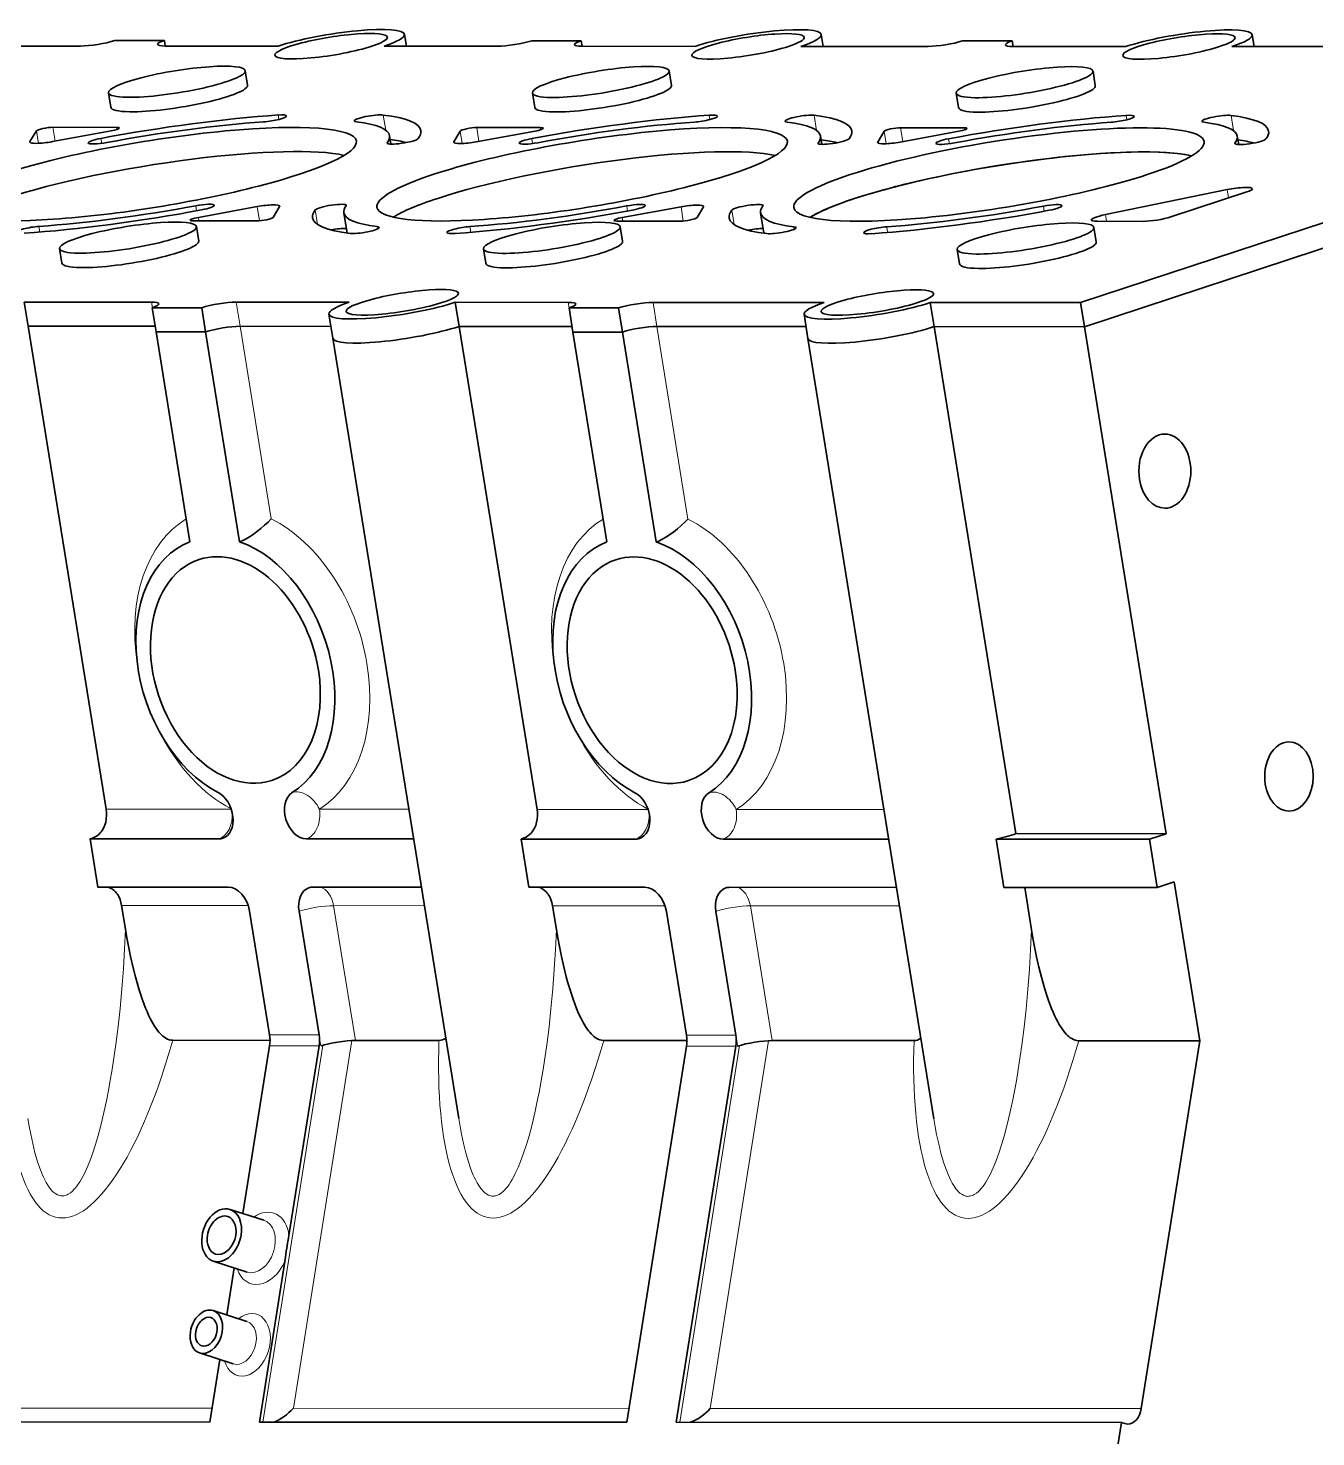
# Model space of a CAD drawing. Extents: x 0 to 420, y 0 to 297.
# Drawn here: x 270.3 to 322.3, y 104.4 to 161.3 of the extents above; entities that cross this region are included whole.
import ezdxf

# ---------------------------------------------------------------- set-up
doc = ezdxf.new("R2010")
doc.units = 0

msp = doc.modelspace()

# ---------------------------------------------------------------- linework, layer by layer
at = {"color": 7, "lineweight": 35, "ltscale": 0.317207}
msp.add_line((272.362, 160.621), (259.674, 160.626), dxfattribs=at)
at = {"color": 7, "lineweight": 35, "ltscale": 0.049969}
for p, q in [((273.758, 160.845), (275.757, 160.844)), ((290.605, 160.837), (292.604, 160.837)), ((308.022, 160.829), (310.021, 160.829)), ((277.264, 150.039), (275.265, 150.04)), ((294.111, 150.031), (292.112, 150.032)), ((275.422, 149.065), (277.421, 149.064)), ((277.421, 149.064), (275.422, 149.065))]:
    msp.add_line(p, q, dxfattribs=at)
at = {"color": 7, "lineweight": 35, "ltscale": 0.005701}
for p, q in [((275.793, 160.619), (275.757, 160.844)), ((292.64, 160.611), (292.604, 160.837)), ((310.058, 160.603), (310.021, 160.829))]:
    msp.add_line(p, q, dxfattribs=at)
at = {"color": 7, "lineweight": 35, "ltscale": 0.114214}
for p, q in [((280.357, 160.617), (275.788, 160.619)), ((289.209, 160.613), (284.64, 160.615)), ((314.621, 160.601), (310.053, 160.603)), ((323.473, 160.597), (318.904, 160.599)), ((283.229, 150.261), (278.66, 150.263)), ((292.08, 150.257), (287.512, 150.259))]:
    msp.add_line(p, q, dxfattribs=at)
at = {"color": 7, "lineweight": 35, "ltscale": 0.012134}
for p, q in [((285.537, 160.615), (285.46, 161.094)), ((319.802, 160.599), (319.724, 161.078))]:
    msp.add_line(p, q, dxfattribs=at)
at = {"color": 7, "lineweight": 35, "ltscale": 0.114215}
msp.add_line((297.204, 160.609), (292.635, 160.611), dxfattribs=at)
at = {"color": 7, "lineweight": 35, "ltscale": 0.12849}
for p, q in [((306.626, 160.605), (301.487, 160.607)), ((275.234, 150.265), (270.094, 150.267))]:
    msp.add_line(p, q, dxfattribs=at)
at = {"color": 7, "lineweight": 35, "ltscale": 0.012135}
msp.add_line((302.384, 160.607), (302.307, 161.086), dxfattribs=at)
at = {"color": 7, "lineweight": 35}
for p, q in [((344.181, 160.588), (312.789, 150.248)), ((312.946, 149.273), (344.338, 159.613)), ((344.338, 159.613), (312.946, 149.273)), ((306.871, 149.276), (310.178, 128.777)), ((312.946, 149.273), (316.253, 128.774)), ((287.656, 117.255), (282.566, 148.808)), ((306.858, 117.246), (301.768, 148.799))]:
    msp.add_line(p, q, dxfattribs=at)
at = {"color": 7, "lineweight": 35, "ltscale": 0.014805}
for p, q in [((279.121, 159.039), (279.026, 159.624)), ((296.253, 159.031), (296.159, 159.616)), ((313.385, 159.023), (313.291, 159.608)), ((273.592, 158.147), (273.498, 158.732)), ((290.724, 158.139), (290.63, 158.724)), ((307.856, 158.131), (307.762, 158.716)), ((277.145, 152.737), (277.05, 153.322)), ((294.277, 152.729), (294.182, 153.314)), ((313.425, 152.703), (313.331, 153.287)), ((271.616, 151.845), (271.522, 152.43)), ((288.748, 151.837), (288.654, 152.422)), ((307.896, 151.811), (307.802, 152.395))]:
    msp.add_line(p, q, dxfattribs=at)
at = {"color": 7, "lineweight": 13, "ltscale": 0.004482}
msp.add_line((280.389, 157.656), (280.36, 157.833), dxfattribs=at)
at = {"color": 7, "lineweight": 13, "ltscale": 0.015526}
for p, q in [((284.703, 157.218), (284.604, 157.831)), ((302.121, 157.21), (302.022, 157.823)), ((318.968, 157.203), (318.869, 157.816))]:
    msp.add_line(p, q, dxfattribs=at)
at = {"color": 7, "lineweight": 13, "ltscale": 0.004481}
for p, q in [((297.807, 157.648), (297.778, 157.825)), ((314.653, 157.641), (314.625, 157.818))]:
    msp.add_line(p, q, dxfattribs=at)
at = {"color": 7, "lineweight": 35, "ltscale": 0.012674}
for p, q in [((270.584, 157.19), (270.324, 156.755)), ((287.716, 157.182), (287.456, 156.747)), ((304.848, 157.175), (304.588, 156.74)), ((280.153, 153.694), (280.413, 154.129)), ((297.285, 153.686), (297.545, 154.121))]:
    msp.add_line(p, q, dxfattribs=at)
at = {"color": 7, "lineweight": 13, "ltscale": 0.012738}
for p, q in [((270.665, 156.687), (270.584, 157.19)), ((287.798, 156.679), (287.716, 157.182)), ((304.93, 156.672), (304.848, 157.175))]:
    msp.add_line(p, q, dxfattribs=at)
at = {"color": 7, "lineweight": 35, "ltscale": 0.060413}
for p, q in [((271.23, 156.755), (273.607, 157.189)), ((288.362, 156.747), (290.739, 157.181)), ((305.494, 156.739), (307.871, 157.173)), ((279.507, 154.129), (277.13, 153.695)), ((296.639, 154.121), (294.262, 153.687))]:
    msp.add_line(p, q, dxfattribs=at)
at = {"color": 7, "lineweight": 13, "ltscale": 0.014174}
for p, q in [((271.34, 156.775), (271.25, 157.335)), ((288.472, 156.767), (288.382, 157.327)), ((305.604, 156.759), (305.514, 157.319))]:
    msp.add_line(p, q, dxfattribs=at)
at = {"color": 7, "lineweight": 35, "ltscale": 0.064246}
for p, q in [((273.82, 157.334), (271.25, 157.335)), ((290.952, 157.326), (288.382, 157.327)), ((308.084, 157.318), (305.514, 157.319)), ((276.917, 153.551), (279.487, 153.549))]:
    msp.add_line(p, q, dxfattribs=at)
at = {"color": 7, "lineweight": 13, "ltscale": 0.002265}
for p, q in [((273.834, 157.244), (273.82, 157.334)), ((290.966, 157.236), (290.952, 157.326)), ((308.098, 157.229), (308.084, 157.318))]:
    msp.add_line(p, q, dxfattribs=at)
at = {"color": 7, "lineweight": 13, "ltscale": 0.000862068}
for p, q in [((270.329, 156.721), (270.324, 156.755)), ((287.461, 156.713), (287.456, 156.747)), ((304.593, 156.706), (304.588, 156.74))]:
    msp.add_line(p, q, dxfattribs=at)
at = {"color": 7, "lineweight": 13, "ltscale": 0.005086}
for p, q in [((273.223, 156.687), (273.191, 156.887)), ((307.487, 156.671), (307.455, 156.872))]:
    msp.add_line(p, q, dxfattribs=at)
at = {"color": 7, "lineweight": 13, "ltscale": 0.000865081}
msp.add_line((284.77, 156.68), (284.765, 156.714), dxfattribs=at)
at = {"color": 7, "lineweight": 35, "ltscale": 0.008657}
for p, q in [((284.915, 156.654), (284.86, 156.996)), ((302.333, 156.646), (302.277, 156.988)), ((319.179, 156.639), (319.124, 156.981))]:
    msp.add_line(p, q, dxfattribs=at)
at = {"color": 7, "lineweight": 13, "ltscale": 0.005085}
msp.add_line((290.641, 156.679), (290.608, 156.88), dxfattribs=at)
at = {"color": 7, "lineweight": 13, "ltscale": 0.000865202}
for p, q in [((302.188, 156.672), (302.183, 156.706)), ((319.035, 156.665), (319.029, 156.699))]:
    msp.add_line(p, q, dxfattribs=at)
at = {"color": 7, "lineweight": 35, "ltscale": 0.125798}
msp.add_line((318.719, 154.815), (313.79, 153.804), dxfattribs=at)
at = {"color": 7, "lineweight": 35, "ltscale": 0.080892}
msp.add_line((316.439, 153.713), (319.512, 154.725), dxfattribs=at)
at = {"color": 7, "lineweight": 13, "ltscale": 0.008452}
msp.add_line((318.773, 154.482), (318.719, 154.815), dxfattribs=at)
at = {"color": 7, "lineweight": 13, "ltscale": 0.005213}
for p, q in [((277.057, 153.959), (277.024, 154.165)), ((294.475, 153.951), (294.442, 154.157)), ((311.321, 153.943), (311.288, 154.149))]:
    msp.add_line(p, q, dxfattribs=at)
at = {"color": 7, "lineweight": 13, "ltscale": 0.01455}
for p, q in [((279.6, 153.555), (279.507, 154.129)), ((296.732, 153.547), (296.639, 154.121))]:
    msp.add_line(p, q, dxfattribs=at)
at = {"color": 7, "lineweight": 13, "ltscale": 0.014891}
for p, q in [((281.945, 153.407), (281.85, 153.995)), ((298.791, 153.399), (298.697, 153.987))]:
    msp.add_line(p, q, dxfattribs=at)
at = {"color": 7, "lineweight": 35, "ltscale": 0.020749}
msp.add_line((283.141, 153.061), (283.009, 153.88), dxfattribs=at)
at = {"color": 7, "lineweight": 35, "ltscale": 0.02075}
msp.add_line((299.988, 153.053), (299.856, 153.872), dxfattribs=at)
at = {"color": 7, "lineweight": 13, "ltscale": 0.006841}
msp.add_line((313.833, 153.534), (313.79, 153.804), dxfattribs=at)
at = {"color": 7, "lineweight": 13, "ltscale": 0.005818}
for p, q in [((270.724, 153.099), (270.687, 153.329)), ((288.142, 153.091), (288.105, 153.321)), ((304.989, 153.083), (304.952, 153.313))]:
    msp.add_line(p, q, dxfattribs=at)
at = {"color": 7, "lineweight": 13, "ltscale": 0.003668}
for p, q in [((277.153, 153.55), (277.13, 153.695)), ((294.285, 153.543), (294.262, 153.687))]:
    msp.add_line(p, q, dxfattribs=at)
at = {"color": 7, "lineweight": 13, "ltscale": 0.002513}
msp.add_line((284.37, 153.223), (284.354, 153.322), dxfattribs=at)
at = {"color": 7, "lineweight": 35, "ltscale": 0.064245}
msp.add_line((294.049, 153.543), (296.619, 153.542), dxfattribs=at)
at = {"color": 7, "lineweight": 13, "ltscale": 0.002512}
msp.add_line((301.217, 153.216), (301.201, 153.315), dxfattribs=at)
at = {"color": 7, "lineweight": 35, "ltscale": 0.0464}
msp.add_line((313.466, 153.534), (315.322, 153.533), dxfattribs=at)
at = {"color": 7, "lineweight": 35, "ltscale": 0.024675}
for p, q in [((270.251, 149.293), (270.094, 150.267)), ((275.422, 149.065), (275.265, 150.04)), ((277.421, 149.064), (277.264, 150.039)), ((287.669, 149.285), (287.512, 150.259)), ((292.269, 149.058), (292.112, 150.032)), ((294.268, 149.057), (294.111, 150.031)), ((306.871, 149.276), (306.714, 150.251)), ((312.946, 149.273), (312.789, 150.248)), ((282.566, 148.808), (282.409, 149.783)), ((301.768, 148.799), (301.611, 149.774))]:
    msp.add_line(p, q, dxfattribs=at)
at = {"color": 7, "lineweight": 13, "ltscale": 0.005662}
for p, q in [((275.27, 150.041), (275.234, 150.265)), ((292.117, 150.034), (292.08, 150.257))]:
    msp.add_line(p, q, dxfattribs=at)
at = {"color": 7, "lineweight": 13, "ltscale": 0.024675}
for p, q in [((278.818, 149.289), (278.66, 150.263)), ((295.664, 149.281), (295.507, 150.256))]:
    msp.add_line(p, q, dxfattribs=at)
at = {"color": 7, "lineweight": 35, "ltscale": 0.173106}
msp.add_line((302.431, 150.253), (295.507, 150.256), dxfattribs=at)
at = {"color": 7, "lineweight": 35, "ltscale": 0.151868}
for p, q in [((312.789, 150.248), (306.714, 150.251)), ((312.946, 149.273), (306.871, 149.276)), ((312.946, 149.273), (306.871, 149.276))]:
    msp.add_line(p, q, dxfattribs=at)
at = {"color": 7, "lineweight": 35, "ltscale": 0.128368}
msp.add_line((275.386, 149.291), (270.251, 149.293), dxfattribs=at)
msp.add_line((275.386, 149.291), (270.251, 149.293), dxfattribs=at)
at = {"color": 7, "lineweight": 35, "ltscale": 0.494438}
for p, q in [((270.251, 149.293), (273.401, 129.768)), ((287.669, 149.285), (290.819, 129.76))]:
    msp.add_line(p, q, dxfattribs=at)
at = {"color": 7, "lineweight": 35, "ltscale": 0.091777}
msp.add_line((282.489, 149.287), (278.818, 149.289), dxfattribs=at)
msp.add_line((282.489, 149.287), (278.818, 149.289), dxfattribs=at)
at = {"color": 7, "lineweight": 13, "ltscale": 0.197103}
for p, q in [((280.073, 141.505), (278.818, 149.289)), ((296.92, 141.498), (295.664, 149.281))]:
    msp.add_line(p, q, dxfattribs=at)
at = {"color": 7, "lineweight": 35, "ltscale": 0.114091}
msp.add_line((292.233, 149.283), (287.669, 149.285), dxfattribs=at)
msp.add_line((292.233, 149.283), (287.669, 149.285), dxfattribs=at)
at = {"color": 7, "lineweight": 35, "ltscale": 0.150669}
msp.add_line((301.691, 149.279), (295.664, 149.281), dxfattribs=at)
msp.add_line((301.691, 149.279), (295.664, 149.281), dxfattribs=at)
at = {"color": 7, "lineweight": 35, "ltscale": 0.214915}
for p, q in [((275.422, 149.065), (276.792, 140.579)), ((278.79, 140.578), (277.421, 149.064)), ((292.269, 149.058), (293.638, 140.571)), ((295.637, 140.57), (294.268, 149.057))]:
    msp.add_line(p, q, dxfattribs=at)
at = {"color": 7, "lineweight": 35, "ltscale": 0.049968}
for p, q in [((292.269, 149.058), (294.268, 149.057)), ((294.268, 149.057), (292.269, 149.058))]:
    msp.add_line(p, q, dxfattribs=at)
at = {"color": 7, "lineweight": 13, "ltscale": 0.126499}
msp.add_line((273.401, 129.768), (278.461, 129.765), dxfattribs=at)
at = {"color": 7, "lineweight": 13, "ltscale": 0.090392}
msp.add_line((282.023, 129.764), (285.638, 129.762), dxfattribs=at)
at = {"color": 7, "lineweight": 13, "ltscale": 0.112222}
msp.add_line((290.819, 129.76), (295.308, 129.758), dxfattribs=at)
at = {"color": 7, "lineweight": 13, "ltscale": 0.149284}
msp.add_line((298.869, 129.756), (304.841, 129.753), dxfattribs=at)
at = {"color": 7, "lineweight": 35, "ltscale": 0.151869}
msp.add_line((310.178, 128.777), (316.253, 128.774), dxfattribs=at)
at = {"color": 7, "lineweight": 35, "ltscale": 0.017963}
msp.add_line((316.253, 128.774), (315.571, 128.549), dxfattribs=at)
at = {"color": 7, "lineweight": 35, "ltscale": 0.04935}
for p, q in [((273.068, 126.62), (272.754, 128.569)), ((290.486, 126.612), (290.171, 128.561)), ((309.688, 126.603), (309.373, 128.552)), ((315.571, 128.549), (315.885, 126.6))]:
    msp.add_line(p, q, dxfattribs=at)
at = {"color": 7, "lineweight": 35, "ltscale": 0.130167}
msp.add_line((272.754, 128.569), (277.96, 128.566), dxfattribs=at)
at = {"color": 7, "lineweight": 35, "ltscale": 0.10836}
msp.add_line((281.497, 128.565), (285.832, 128.563), dxfattribs=at)
at = {"color": 7, "lineweight": 35, "ltscale": 0.115891}
msp.add_line((290.171, 128.561), (294.807, 128.559), dxfattribs=at)
at = {"color": 7, "lineweight": 35, "ltscale": 0.167253}
msp.add_line((298.344, 128.557), (305.034, 128.554), dxfattribs=at)
at = {"color": 7, "lineweight": 35, "ltscale": 0.15493}
for p, q in [((309.373, 128.552), (315.571, 128.549)), ((315.885, 126.6), (309.688, 126.603))]:
    msp.add_line(p, q, dxfattribs=at)
at = {"color": 7, "lineweight": 35, "ltscale": 0.131552}
msp.add_line((278.33, 126.617), (273.068, 126.62), dxfattribs=at)
at = {"color": 7, "lineweight": 35, "ltscale": 0.109746}
msp.add_line((286.146, 126.614), (281.756, 126.616), dxfattribs=at)
at = {"color": 7, "lineweight": 35, "ltscale": 0.117275}
msp.add_line((295.177, 126.61), (290.486, 126.612), dxfattribs=at)
at = {"color": 7, "lineweight": 35, "ltscale": 0.168639}
msp.add_line((305.349, 126.605), (298.603, 126.608), dxfattribs=at)
at = {"color": 7, "lineweight": 35, "ltscale": 0.043287}
msp.add_line((310.529, 126.603), (310.805, 124.893), dxfattribs=at)
at = {"color": 7, "lineweight": 35, "ltscale": 0.017962}
msp.add_line((316.567, 126.825), (315.885, 126.6), dxfattribs=at)
at = {"color": 7, "lineweight": 35, "ltscale": 0.162627}
msp.add_line((316.567, 126.825), (317.603, 120.403), dxfattribs=at)
at = {"color": 7, "lineweight": 35, "ltscale": 0.024313}
for p, q in [((274.03, 125.87), (274.185, 124.91)), ((291.448, 125.862), (291.603, 124.902))]:
    msp.add_line(p, q, dxfattribs=at)
at = {"color": 7, "lineweight": 13, "ltscale": 0.127885}
msp.add_line((279.145, 125.868), (274.03, 125.87), dxfattribs=at)
at = {"color": 7, "lineweight": 13, "ltscale": 0.137952}
for p, q in [((283.475, 120.419), (282.596, 125.866)), ((300.321, 120.411), (299.443, 125.859))]:
    msp.add_line(p, q, dxfattribs=at)
at = {"color": 7, "lineweight": 13, "ltscale": 0.091777}
msp.add_line((286.267, 125.865), (282.596, 125.866), dxfattribs=at)
at = {"color": 7, "lineweight": 35, "ltscale": 0.126677}
for p, q in [((279.201, 125.643), (280.008, 120.64)), ((282.007, 120.639), (281.2, 125.642)), ((296.048, 125.635), (296.855, 120.633)), ((298.853, 120.632), (298.046, 125.634))]:
    msp.add_line(p, q, dxfattribs=at)
at = {"color": 7, "lineweight": 13, "ltscale": 0.113609}
msp.add_line((295.992, 125.86), (291.448, 125.862), dxfattribs=at)
at = {"color": 7, "lineweight": 13, "ltscale": 0.150668}
msp.add_line((305.469, 125.856), (299.443, 125.859), dxfattribs=at)
at = {"color": 7, "lineweight": 35, "ltscale": 0.098227}
msp.add_line((280.026, 120.42), (276.097, 120.422), dxfattribs=at)
at = {"color": 7, "lineweight": 35, "ltscale": 0.171539}
msp.add_line((280.009, 120.195), (278.933, 113.418), dxfattribs=at)
at = {"color": 7, "lineweight": 13, "ltscale": 0.38554}
for p, q in [((279.738, 104.988), (282.155, 120.219)), ((296.585, 104.981), (299.002, 120.212))]:
    msp.add_line(p, q, dxfattribs=at)
at = {"color": 7, "lineweight": 13, "ltscale": 0.049969}
for p, q in [((280.008, 120.64), (282.007, 120.639)), ((280.009, 120.195), (282.007, 120.194)), ((296.855, 120.633), (298.853, 120.632)), ((296.855, 120.187), (298.854, 120.186))]:
    msp.add_line(p, q, dxfattribs=at)
at = {"color": 7, "lineweight": 35, "ltscale": 0.193842}
msp.add_line((280.792, 112.536), (282.007, 120.194), dxfattribs=at)
at = {"color": 7, "lineweight": 13, "ltscale": 0.376329}
msp.add_line((280.972, 105.548), (283.332, 120.415), dxfattribs=at)
at = {"color": 7, "lineweight": 13, "ltscale": 0.005638}
msp.add_line((282.007, 120.639), (282.043, 120.417), dxfattribs=at)
at = {"color": 7, "lineweight": 13, "ltscale": 0.005637}
for p, q in [((282.079, 120.194), (282.043, 120.417)), ((298.853, 120.632), (298.889, 120.409)), ((298.925, 120.186), (298.889, 120.409))]:
    msp.add_line(p, q, dxfattribs=at)
at = {"color": 7, "lineweight": 35, "ltscale": 0.084516}
msp.add_line((286.856, 120.417), (283.475, 120.419), dxfattribs=at)
at = {"color": 7, "lineweight": 35, "ltscale": 0.083951}
msp.add_line((296.872, 120.412), (293.514, 120.414), dxfattribs=at)
at = {"color": 7, "lineweight": 35, "ltscale": 0.384896}
for p, q in [((296.855, 120.187), (294.442, 104.982)), ((296.441, 104.981), (298.854, 120.186))]:
    msp.add_line(p, q, dxfattribs=at)
at = {"color": 7, "lineweight": 13, "ltscale": 0.376328}
msp.add_line((297.819, 105.54), (300.178, 120.407), dxfattribs=at)
at = {"color": 7, "lineweight": 35, "ltscale": 0.143407}
msp.add_line((306.058, 120.408), (300.321, 120.411), dxfattribs=at)
at = {"color": 7, "lineweight": 35, "ltscale": 0.12217}
msp.add_line((317.603, 120.403), (312.717, 120.405), dxfattribs=at)
at = {"color": 7, "lineweight": 35, "ltscale": 0.376426}
msp.add_line((317.603, 120.403), (315.244, 105.532), dxfattribs=at)
at = {"color": 7, "lineweight": 35, "ltscale": 0.035888}
for p, q in [((279.775, 113.146), (278.409, 113.588)), ((279.098, 111.053), (277.732, 111.494)), ((279.094, 109.055), (277.728, 109.496)), ((278.54, 107.342), (277.174, 107.783))]:
    msp.add_line(p, q, dxfattribs=at)
at = {"color": 7, "lineweight": 35, "ltscale": 0.048147}
msp.add_line((278.584, 111.219), (278.282, 109.317), dxfattribs=at)
at = {"color": 7, "lineweight": 35, "ltscale": 0.164464}
msp.add_line((279.595, 104.988), (280.625, 111.486), dxfattribs=at)
at = {"color": 7, "lineweight": 35, "ltscale": 0.063994}
msp.add_line((277.997, 107.517), (277.596, 104.989), dxfattribs=at)
at = {"color": 7, "lineweight": 13, "ltscale": 0.353246}
msp.add_line((263.555, 105.556), (277.685, 105.549), dxfattribs=at)
at = {"color": 7, "lineweight": 13, "ltscale": 0.33897}
msp.add_line((280.972, 105.548), (294.531, 105.541), dxfattribs=at)
at = {"color": 7, "lineweight": 13, "ltscale": 0.43562}
msp.add_line((297.819, 105.54), (315.244, 105.532), dxfattribs=at)
at = {"color": 7, "lineweight": 35, "ltscale": 0.385472}
msp.add_line((262.177, 104.996), (277.596, 104.989), dxfattribs=at)
at = {"color": 7, "lineweight": 35, "ltscale": 0.371196}
msp.add_line((279.595, 104.988), (294.442, 104.982), dxfattribs=at)
at = {"color": 7, "lineweight": 35, "ltscale": 0.449896}
msp.add_line((296.441, 104.981), (314.437, 104.972), dxfattribs=at)
at = {"color": 7, "lineweight": 35, "ltscale": 0.079004}
msp.add_line((313.942, 101.851), (314.437, 104.972), dxfattribs=at)
at = {"color": 7, "lineweight": 35, "ltscale": 0.003589}
msp.add_line((314.574, 104.928), (314.437, 104.972), dxfattribs=at)
at = {"color": 7, "lineweight": 35}
for points in [[(278.79, 140.578), (278.854, 140.601), (278.921, 140.63), (279.06, 140.7), (279.199, 140.782), (279.344, 140.878), (279.485, 140.98), (279.65, 141.11), (279.805, 141.243), (279.947, 141.376), (280.073, 141.505)], [(295.637, 140.57), (295.701, 140.593), (295.768, 140.622), (295.906, 140.692), (296.046, 140.775), (296.191, 140.87), (296.332, 140.973), (296.497, 141.103), (296.651, 141.235), (296.793, 141.368), (296.92, 141.498)], [(273.401, 129.768), (273.416, 129.637), (273.418, 129.505), (273.408, 129.374), (273.385, 129.245), (273.348, 129.12), (273.325, 129.061), (273.297, 129.003), (273.237, 128.901), (273.202, 128.854), (273.165, 128.81), (273.103, 128.749), (273.035, 128.695), (272.962, 128.649), (272.884, 128.611), (272.82, 128.587), (272.754, 128.569)], [(290.819, 129.76), (290.834, 129.629), (290.836, 129.497), (290.826, 129.366), (290.803, 129.237), (290.766, 129.113), (290.742, 129.053), (290.715, 128.995), (290.655, 128.893), (290.62, 128.846), (290.582, 128.802), (290.52, 128.741), (290.453, 128.687), (290.38, 128.641), (290.302, 128.604), (290.238, 128.579), (290.171, 128.561)], [(274.03, 125.87), (274.003, 125.997), (273.965, 126.119), (273.914, 126.233), (273.883, 126.288), (273.849, 126.34), (273.814, 126.386), (273.777, 126.43), (273.709, 126.493), (273.634, 126.547), (273.554, 126.589), (273.468, 126.62)], [(291.448, 125.862), (291.421, 125.989), (291.382, 126.111), (291.331, 126.225), (291.301, 126.28), (291.267, 126.332), (291.232, 126.378), (291.194, 126.422), (291.127, 126.485), (291.052, 126.539), (290.971, 126.581), (290.885, 126.612)], [(276.097, 120.422), (276.011, 120.43), (275.944, 120.447), (275.878, 120.472), (275.813, 120.506), (275.755, 120.545), (275.698, 120.588), (275.642, 120.638), (275.588, 120.692), (275.533, 120.754), (275.482, 120.818), (275.419, 120.903), (275.36, 120.992), (275.303, 121.085), (275.249, 121.18), (275.181, 121.309), (275.118, 121.44), (275.055, 121.581), (274.996, 121.722), (274.925, 121.904), (274.859, 122.087), (274.788, 122.298), (274.722, 122.509), (274.652, 122.75), (274.586, 122.991), (274.483, 123.403), (274.39, 123.814), (274.306, 124.225), (274.243, 124.567), (274.185, 124.91)], [(293.514, 120.414), (293.429, 120.422), (293.362, 120.439), (293.296, 120.464), (293.231, 120.499), (293.172, 120.537), (293.116, 120.58), (293.059, 120.63), (293.006, 120.685), (292.951, 120.746), (292.899, 120.81), (292.836, 120.895), (292.778, 120.984), (292.72, 121.077), (292.667, 121.172), (292.599, 121.302), (292.536, 121.432), (292.473, 121.573), (292.414, 121.714), (292.343, 121.896), (292.277, 122.079), (292.206, 122.29), (292.14, 122.501), (292.069, 122.742), (292.003, 122.983), (291.9, 123.395), (291.808, 123.806), (291.724, 124.217), (291.661, 124.559), (291.603, 124.902)], [(312.717, 120.405), (312.631, 120.413), (312.564, 120.43), (312.498, 120.456), (312.433, 120.49), (312.374, 120.528), (312.318, 120.571), (312.262, 120.622), (312.208, 120.676), (312.153, 120.737), (312.102, 120.801), (312.039, 120.887), (311.98, 120.975), (311.923, 121.068), (311.869, 121.163), (311.801, 121.293), (311.738, 121.423), (311.675, 121.564), (311.616, 121.705), (311.545, 121.887), (311.479, 122.07), (311.408, 122.281), (311.342, 122.492), (311.271, 122.734), (311.206, 122.975), (311.103, 123.386), (311.01, 123.797), (310.926, 124.208), (310.863, 124.551), (310.805, 124.893)], [(280.7, 112.014), (280.735, 112.219), (280.774, 112.426), (280.792, 112.536)], [(280.625, 111.486), (280.65, 111.656), (280.682, 111.895), (280.7, 112.014)]]:
    msp.add_lwpolyline(points, dxfattribs=at)
at = {"color": 7, "lineweight": 13}
for points in [[(274.185, 124.91), (274.148, 124.108), (274.099, 123.306), (274.038, 122.505), (273.964, 121.705), (273.885, 120.975), (273.794, 120.248), (273.69, 119.524), (273.633, 119.164), (273.572, 118.805), (273.496, 118.387), (273.414, 117.971), (273.312, 117.498), (273.2, 117.03), (273.077, 116.569), (272.973, 116.216), (272.86, 115.87), (272.737, 115.533), (272.634, 115.283), (272.523, 115.042), (272.461, 114.918), (272.395, 114.799), (272.334, 114.698), (272.271, 114.602), (272.214, 114.523), (272.155, 114.448), (272.1, 114.386), (272.043, 114.329), (271.959, 114.258), (271.872, 114.2), (271.827, 114.178), (271.782, 114.159), (271.739, 114.146), (271.695, 114.136), (271.653, 114.132), (271.61, 114.131), (271.569, 114.135), (271.527, 114.143), (271.484, 114.155), (271.442, 114.172), (271.367, 114.212), (271.295, 114.265), (271.227, 114.328), (271.178, 114.381), (271.131, 114.438), (271.042, 114.564), (270.98, 114.668), (270.921, 114.777), (270.865, 114.892), (270.813, 115.011), (270.717, 115.258), (270.63, 115.515), (270.576, 115.696), (270.525, 115.879), (270.433, 116.252), (270.352, 116.633), (270.292, 116.946), (270.238, 117.263)], [(291.603, 124.902), (291.566, 124.1), (291.517, 123.298), (291.456, 122.497), (291.382, 121.697), (291.303, 120.967), (291.212, 120.24), (291.108, 119.516), (291.051, 119.156), (290.99, 118.797), (290.914, 118.379), (290.831, 117.963), (290.729, 117.49), (290.618, 117.022), (290.495, 116.561), (290.391, 116.208), (290.278, 115.862), (290.155, 115.525), (290.052, 115.275), (289.941, 115.034), (289.878, 114.91), (289.812, 114.791), (289.752, 114.69), (289.689, 114.594), (289.632, 114.515), (289.572, 114.44), (289.517, 114.378), (289.46, 114.321), (289.377, 114.25), (289.29, 114.192), (289.245, 114.17), (289.2, 114.151), (289.156, 114.138), (289.113, 114.128), (289.07, 114.124), (289.028, 114.123), (288.986, 114.127), (288.945, 114.135), (288.902, 114.147), (288.86, 114.164), (288.785, 114.204), (288.713, 114.257), (288.644, 114.32), (288.595, 114.373), (288.548, 114.43), (288.46, 114.556), (288.398, 114.66), (288.339, 114.769), (288.283, 114.884), (288.23, 115.003), (288.134, 115.25), (288.048, 115.508), (287.994, 115.688), (287.943, 115.871), (287.851, 116.244), (287.769, 116.625), (287.71, 116.938), (287.656, 117.255)], [(310.805, 124.893), (310.768, 124.091), (310.719, 123.289), (310.658, 122.488), (310.584, 121.688), (310.505, 120.958), (310.414, 120.231), (310.31, 119.507), (310.253, 119.147), (310.192, 118.788), (310.116, 118.37), (310.034, 117.954), (309.932, 117.481), (309.82, 117.013), (309.697, 116.552), (309.593, 116.199), (309.48, 115.853), (309.357, 115.516), (309.254, 115.266), (309.143, 115.025), (309.08, 114.902), (309.014, 114.782), (308.954, 114.682), (308.891, 114.585), (308.834, 114.506), (308.775, 114.432), (308.72, 114.369), (308.662, 114.312), (308.579, 114.241), (308.492, 114.184), (308.447, 114.161), (308.402, 114.142), (308.359, 114.129), (308.315, 114.12), (308.273, 114.115), (308.23, 114.114), (308.188, 114.118), (308.147, 114.126), (308.104, 114.138), (308.062, 114.155), (307.987, 114.196), (307.915, 114.248), (307.847, 114.311), (307.798, 114.364), (307.751, 114.422), (307.662, 114.547), (307.6, 114.651), (307.541, 114.761), (307.485, 114.876), (307.433, 114.995), (307.337, 115.242), (307.25, 115.499), (307.196, 115.679), (307.145, 115.862), (307.053, 116.235), (306.971, 116.616), (306.912, 116.93), (306.858, 117.247)]]:
    msp.add_lwpolyline(points, dxfattribs=at)
at = {"color": 7, "lineweight": 35}
for centre, radius, start, end in [((277.962, 129.062), 0.495, 269.815, 288.1241), ((294.808, 129.054), 0.495, 269.815, 288.1241), ((281.755, 126.121), 0.495, 89.8148, 108.1332), ((298.601, 126.113), 0.495, 89.8149, 108.1334), ((286.857, 120.846), 0.429, 269.8213, 309.5866), ((306.059, 120.837), 0.429, 269.8213, 309.5866)]:
    msp.add_arc(centre, radius, start, end, dxfattribs=at)
for centre, major_axis, ratio, start_param, end_param in [((282.498, 160.616), (2.962, 0.478), 0.160682, 0.000021, 2.352761), ((299.345, 160.608), (2.271, 0.366), 0.160682, 0.000021, 3.141614), ((299.345, 160.608), (2.962, 0.478), 0.160682, 0.000021, 2.352761), ((316.763, 160.6), (2.962, 0.478), 0.160682, 0.000021, 2.352761), ((273.044, 160.845), (0.987, 0.159), 0.160682, 3.923558, 5.494354), ((276.471, 160.844), (0.987, 0.159), 0.160682, 2.352761, 3.141614), ((276.471, 160.844), (0.987, 0.159), 0.160682, 3.141614, 3.923558), ((282.498, 160.616), (2.271, 0.366), 0.160682, 0.000021, 3.141614), ((282.498, 160.616), (2.271, 0.366), 0.160682, 3.141614, 5.494354), ((282.498, 160.616), (2.271, 0.366), 0.160682, 5.494354, 6.283206), ((282.498, 160.616), (2.962, 0.478), 0.160682, 5.494354, 6.283206), ((289.891, 160.838), (0.987, 0.159), 0.160682, 3.923558, 5.494354), ((293.317, 160.836), (0.987, 0.159), 0.160682, 2.352761, 3.141614), ((293.317, 160.836), (0.987, 0.159), 0.160682, 3.141614, 3.923558), ((299.345, 160.608), (2.271, 0.366), 0.160682, 3.141614, 5.494354), ((299.345, 160.608), (2.271, 0.366), 0.160682, 5.494354, 6.283206), ((299.345, 160.608), (2.962, 0.478), 0.160682, 5.494354, 6.283206), ((307.309, 160.83), (0.987, 0.159), 0.160682, 3.923558, 5.494354), ((310.735, 160.828), (0.987, 0.159), 0.160682, 2.352761, 3.141614), ((310.735, 160.828), (0.987, 0.159), 0.160682, 3.141614, 3.923558), ((316.763, 160.6), (2.271, 0.366), 0.160682, 0.000021, 3.141614), ((316.763, 160.6), (2.271, 0.366), 0.160682, 5.494354, 6.283206), ((316.763, 160.6), (2.962, 0.478), 0.160682, 5.494354, 6.283206), ((316.763, 160.6), (2.271, 0.366), 0.160682, 3.141614, 5.494354), ((276.262, 159.178), (2.764, 0.446), 0.160682, 6.283185, 9.424778), ((276.262, 159.178), (2.764, 0.446), 0.160682, 3.877324, 6.283185), ((293.394, 159.17), (2.764, 0.446), 0.160682, 6.283185, 9.424778), ((293.394, 159.17), (2.764, 0.446), 0.160682, 3.877324, 6.283185), ((310.526, 159.162), (2.764, 0.446), 0.160682, 6.283185, 9.424778), ((310.526, 159.162), (2.764, 0.446), 0.160682, 3.877324, 6.283185), ((276.356, 158.593), (2.764, 0.446), 0.160682, 3.877324, 6.283185), ((293.489, 158.585), (2.764, 0.446), 0.160682, 3.877324, 6.283185), ((310.621, 158.577), (2.764, 0.446), 0.160682, 3.877324, 6.283185), ((276.262, 159.178), (2.764, 0.446), 0.160682, 3.141593, 3.877324), ((293.394, 159.17), (2.764, 0.446), 0.160682, 3.141593, 3.877324), ((310.526, 159.162), (2.764, 0.446), 0.160682, 3.141593, 3.877324), ((275.226, 155.442), (10.9, 1.758), 0.160682, 1.054559, 1.732594), ((276.356, 158.593), (2.764, 0.446), 0.160682, 3.141593, 3.877324), ((280.062, 157.694), (0.633, 0.102), 0.160682, 4.196152, 6.283109), ((280.062, 157.694), (0.633, 0.102), 0.160682, 6.283109, 7.337744), ((284.06, 157.693), (0.633, 0.102), 0.160682, 0.509371, 3.14165), ((275.226, 155.442), (10.9, 1.758), 0.160682, 6.283184, 6.792556), ((292.643, 155.434), (10.9, 1.758), 0.160682, 1.054559, 1.732594), ((293.489, 158.585), (2.764, 0.446), 0.160682, 3.141593, 3.877324), ((297.48, 157.687), (0.633, 0.102), 0.160682, 4.196152, 6.283109), ((297.48, 157.687), (0.633, 0.102), 0.160682, 6.283109, 7.337744), ((301.477, 157.685), (0.633, 0.102), 0.160682, 0.509371, 3.14165), ((292.643, 155.434), (10.9, 1.758), 0.160682, 6.283184, 6.792556), ((309.49, 155.426), (10.9, 1.758), 0.160682, 1.054559, 1.732594), ((310.621, 158.577), (2.764, 0.446), 0.160682, 3.141593, 3.877324), ((314.326, 157.679), (0.633, 0.102), 0.160682, 4.196152, 6.283109), ((314.326, 157.679), (0.633, 0.102), 0.160682, 6.283109, 7.337744), ((318.324, 157.677), (0.633, 0.102), 0.160682, 0.509371, 3.14165), ((309.49, 155.426), (10.9, 1.758), 0.160682, 6.283184, 6.792556), ((275.226, 155.442), (8.293, 1.338), 0.160682, 6.283145, 8.635947), ((270.977, 157.245), (0.395, 0.064), 0.160682, 0.781965, 3.007168), ((275.226, 155.442), (9.634, 1.554), 0.160682, 1.054559, 1.732594), ((273.547, 157.244), (0.395, 0.064), 0.160682, 4.839947, 6.283185), ((273.547, 157.244), (0.395, 0.064), 0.160682, 6.283185, 7.06515), ((284.06, 157.693), (0.633, 0.102), 0.160682, 3.14165, 3.650963), ((275.226, 155.442), (9.634, 1.554), 0.160682, 6.283184, 6.792556), ((275.226, 155.442), (10.9, 1.758), 0.160682, 6.114521, 6.283184), ((292.643, 155.434), (8.293, 1.338), 0.160682, 6.283145, 8.635947), ((288.109, 157.237), (0.395, 0.064), 0.160682, 0.781965, 3.007168), ((290.679, 157.236), (0.395, 0.064), 0.160682, 4.839947, 6.283185), ((292.643, 155.434), (9.634, 1.554), 0.160682, 1.054559, 1.732594), ((290.679, 157.236), (0.395, 0.064), 0.160682, 6.283185, 7.06515), ((301.477, 157.685), (0.633, 0.102), 0.160682, 3.14165, 3.650963), ((292.643, 155.434), (9.634, 1.554), 0.160682, 6.283184, 6.792556), ((309.49, 155.426), (8.293, 1.338), 0.160682, 6.283145, 9.424737), ((292.643, 155.434), (10.9, 1.758), 0.160682, 6.114521, 6.283184), ((305.241, 157.229), (0.395, 0.064), 0.160682, 0.781965, 3.007168), ((309.49, 155.426), (9.634, 1.554), 0.160682, 1.054559, 1.732594), ((307.811, 157.228), (0.395, 0.064), 0.160682, 4.839947, 6.283185), ((307.811, 157.228), (0.395, 0.064), 0.160682, 6.283185, 7.06515), ((318.324, 157.677), (0.633, 0.102), 0.160682, 3.14165, 3.650963), ((309.49, 155.426), (9.634, 1.554), 0.160682, 6.283184, 6.792556), ((275.226, 155.442), (8.293, 1.338), 0.160682, 3.141552, 6.283145), ((271.109, 156.865), (0.79, 0.127), 0.160682, 3.007168, 3.141508), ((271.109, 156.865), (0.79, 0.127), 0.160682, 3.141508, 4.839947), ((273.309, 156.804), (0.633, 0.102), 0.160682, 1.732594, 3.141593), ((273.309, 156.804), (0.633, 0.102), 0.160682, 3.141593, 4.874187), ((292.643, 155.434), (8.293, 1.338), 0.160682, 3.141552, 6.283145), ((285.392, 156.798), (0.633, 0.102), 0.160682, 2.972928, 3.141593), ((285.392, 156.798), (0.633, 0.102), 0.160682, 3.141593, 6.114521), ((275.226, 155.442), (9.634, 1.554), 0.160682, 6.114521, 6.283184), ((275.383, 154.468), (10.9, 1.758), 0.160682, 0.348255, 0.486822), ((275.383, 154.468), (10.9, 1.758), 0.160682, 0.348255, 0.486822), ((288.241, 156.857), (0.79, 0.127), 0.160682, 3.007168, 3.141508), ((288.241, 156.857), (0.79, 0.127), 0.160682, 3.141508, 4.839947), ((290.727, 156.796), (0.633, 0.102), 0.160682, 1.732594, 3.141593), ((290.727, 156.796), (0.633, 0.102), 0.160682, 3.141593, 4.874187), ((302.81, 156.79), (0.633, 0.102), 0.160682, 2.972928, 3.141593), ((302.81, 156.79), (0.633, 0.102), 0.160682, 3.141593, 6.114521), ((292.643, 155.434), (9.634, 1.554), 0.160682, 6.114521, 6.283184), ((292.8, 154.46), (10.9, 1.758), 0.160682, 0.348255, 0.486822), ((292.8, 154.46), (10.9, 1.758), 0.160682, 0.348255, 0.486822), ((305.373, 156.849), (0.79, 0.127), 0.160682, 3.007168, 3.141508), ((305.373, 156.849), (0.79, 0.127), 0.160682, 3.141508, 4.839947), ((307.573, 156.788), (0.633, 0.102), 0.160682, 1.732594, 3.141593), ((307.573, 156.788), (0.633, 0.102), 0.160682, 3.141593, 4.874187), ((309.49, 155.426), (8.293, 1.338), 0.160682, 5.494354, 6.283145), ((319.656, 156.782), (0.633, 0.102), 0.160682, 2.972928, 3.141593), ((319.656, 156.782), (0.633, 0.102), 0.160682, 3.141593, 6.114521), ((309.49, 155.426), (9.634, 1.554), 0.160682, 6.114521, 6.283184), ((309.647, 154.452), (10.9, 1.758), 0.160682, 0.348255, 0.486822), ((309.647, 154.452), (10.9, 1.758), 0.160682, 0.348255, 0.486822), ((309.49, 155.426), (10.9, 1.758), 0.160682, 6.114521, 6.283184), ((275.383, 154.468), (-8.293, -1.338), 0.160682, 3.515903, 5.494354), ((275.383, 154.468), (8.293, 1.338), 0.160682, 0.37431, 2.352761), ((292.8, 154.46), (-8.293, -1.338), 0.160682, 3.515903, 5.494354), ((292.8, 154.46), (8.293, 1.338), 0.160682, 0.37431, 2.352761), ((309.647, 154.452), (8.293, 1.338), 0.160682, 0.37431, 2.767282), ((309.647, 154.452), (-8.293, -1.338), 0.160682, 3.515903, 5.494354), ((309.647, 154.452), (8.293, 1.338), 0.160682, 0.374333, 2.352761), ((292.643, 155.434), (8.293, 1.338), 0.160682, 2.352761, 3.141552), ((309.49, 155.426), (8.293, 1.338), 0.160682, 3.141552, 5.494354), ((318.941, 154.725), (0.79, 0.127), 0.160682, 6.283185, 8.112348), ((292.8, 154.46), (8.293, 1.338), 0.160682, 2.352761, 2.767282), ((292.8, 154.46), (8.293, 1.338), 0.160682, 2.352761, 2.767282), ((309.647, 154.452), (8.293, 1.338), 0.160682, 2.352761, 2.767282), ((309.647, 154.452), (8.293, 1.338), 0.160682, 2.352761, 2.767259), ((318.941, 154.725), (0.79, 0.127), 0.160682, 5.494354, 6.283185), ((275.226, 155.442), (10.9, 1.758), 0.160682, 4.196152, 4.874187), ((275.226, 155.442), (9.634, 1.554), 0.160682, 4.196152, 4.874187), ((277.142, 154.081), (0.633, 0.102), 0.160682, 6.283185, 8.015779), ((277.142, 154.081), (0.633, 0.102), 0.160682, 4.874187, 6.283185), ((279.628, 154.02), (0.79, 0.127), 0.160682, 6.283101, 7.98154), ((279.628, 154.02), (0.79, 0.127), 0.160682, 6.14876, 6.283101), ((292.643, 155.434), (10.9, 1.758), 0.160682, 2.972928, 3.141592), ((282.477, 154.078), (0.633, 0.102), 0.160682, 0, 2.972928), ((292.643, 155.434), (9.634, 1.554), 0.160682, 2.972928, 3.141592), ((292.643, 155.434), (9.634, 1.554), 0.160682, 3.141592, 3.650963), ((282.477, 154.078), (0.633, 0.102), 0.160682, 6.114521, 6.283185), ((292.643, 155.434), (10.9, 1.758), 0.160682, 4.196152, 4.874187), ((292.643, 155.434), (9.634, 1.554), 0.160682, 4.196152, 4.874187), ((294.56, 154.073), (0.633, 0.102), 0.160682, 6.283185, 8.015779), ((294.56, 154.073), (0.633, 0.102), 0.160682, 4.874187, 6.283185), ((296.76, 154.012), (0.79, 0.127), 0.160682, 6.283101, 7.98154), ((296.76, 154.012), (0.79, 0.127), 0.160682, 6.14876, 6.283101), ((309.49, 155.426), (10.9, 1.758), 0.160682, 2.972928, 3.141592), ((299.324, 154.071), (0.633, 0.102), 0.160682, 0, 2.972928), ((309.49, 155.426), (9.634, 1.554), 0.160682, 2.972928, 3.141592), ((309.49, 155.426), (9.634, 1.554), 0.160682, 3.141592, 3.650963), ((299.324, 154.071), (0.633, 0.102), 0.160682, 6.114521, 6.283185), ((309.49, 155.426), (10.9, 1.758), 0.160682, 4.196152, 4.874187), ((309.49, 155.426), (9.634, 1.554), 0.160682, 4.196152, 4.874187), ((311.406, 154.065), (0.633, 0.102), 0.160682, 6.283185, 8.015779), ((311.406, 154.065), (0.633, 0.102), 0.160682, 4.874187, 6.283185), ((314.012, 153.714), (0.79, 0.127), 0.160682, 1.829162, 3.141631), ((270.389, 153.19), (0.633, 0.102), 0.160682, 1.054559, 3.141517), ((274.286, 152.876), (2.764, 0.446), 0.160682, 6.283185, 9.424778), ((274.286, 152.876), (2.764, 0.446), 0.160682, 3.877324, 6.283185), ((277.19, 153.64), (0.395, 0.064), 0.160682, 1.698355, 3.141592), ((277.19, 153.64), (0.395, 0.064), 0.160682, 3.141592, 3.923558), ((279.76, 153.639), (0.395, 0.064), 0.160682, 3.923558, 6.14876), ((292.643, 155.434), (10.9, 1.758), 0.160682, 3.141592, 3.650963), ((282.634, 153.104), (0.633, 0.102), 0.160682, 0.692111, 1.768746), ((282.634, 153.104), (0.633, 0.102), 0.160682, 0.692111, 1.768746), ((283.809, 153.184), (0.633, 0.102), 0.160682, 3.650963, 6.283243), ((283.809, 153.184), (0.633, 0.102), 0.160682, 0.000057, 0.509371), ((287.807, 153.182), (0.633, 0.102), 0.160682, 1.054559, 3.141517), ((291.418, 152.868), (2.764, 0.446), 0.160682, 6.283185, 9.424778), ((291.418, 152.868), (2.764, 0.446), 0.160682, 3.877324, 6.283185), ((294.322, 153.633), (0.395, 0.064), 0.160682, 1.698355, 3.141592), ((294.322, 153.633), (0.395, 0.064), 0.160682, 3.141592, 3.923558), ((296.892, 153.631), (0.395, 0.064), 0.160682, 3.923558, 6.14876), ((309.49, 155.426), (10.9, 1.758), 0.160682, 3.141592, 3.650963), ((299.481, 153.096), (0.633, 0.102), 0.160682, 0.692111, 1.768746), ((299.481, 153.096), (0.633, 0.102), 0.160682, 0.692111, 1.768746), ((300.656, 153.176), (0.633, 0.102), 0.160682, 3.650963, 6.283243), ((300.656, 153.176), (0.633, 0.102), 0.160682, 0.000057, 0.509371), ((304.653, 153.174), (0.633, 0.102), 0.160682, 1.054559, 3.141517), ((310.566, 152.841), (2.764, 0.446), 0.160682, 6.283185, 9.424778), ((310.566, 152.841), (2.764, 0.446), 0.160682, 3.877324, 6.283185), ((314.012, 153.714), (0.79, 0.127), 0.160682, 3.141631, 3.923558), ((315.867, 153.713), (0.79, 0.127), 0.160682, 3.923558, 5.494354), ((274.38, 152.291), (2.764, 0.446), 0.160682, 3.877324, 6.283185), ((287.807, 153.182), (0.633, 0.102), 0.160682, 3.141517, 4.196152), ((291.512, 152.283), (2.764, 0.446), 0.160682, 3.877324, 6.283185), ((304.653, 153.174), (0.633, 0.102), 0.160682, 3.141517, 4.196152), ((310.661, 152.257), (2.764, 0.446), 0.160682, 3.877324, 6.283185), ((274.286, 152.876), (2.764, 0.446), 0.160682, 3.141593, 3.877324), ((291.418, 152.868), (2.764, 0.446), 0.160682, 3.141593, 3.877324), ((310.566, 152.841), (2.764, 0.446), 0.160682, 3.141593, 3.877324), ((274.38, 152.291), (2.764, 0.446), 0.160682, 3.141593, 3.877324), ((291.512, 152.283), (2.764, 0.446), 0.160682, 3.141593, 3.877324), ((310.661, 152.257), (2.764, 0.446), 0.160682, 3.141593, 3.877324), ((285.37, 150.26), (2.271, 0.366), 0.160682, 0.000021, 3.141614), ((285.37, 150.26), (2.271, 0.366), 0.160682, 5.494354, 6.283206), ((304.573, 150.252), (2.271, 0.366), 0.160682, 0.000021, 3.141614), ((304.573, 150.252), (2.271, 0.366), 0.160682, 5.494354, 6.283206), ((274.551, 150.04), (0.987, 0.159), 0.160682, 0.000021, 0.781965), ((274.551, 150.04), (0.987, 0.159), 0.160682, 5.494354, 6.283206), ((277.978, 150.039), (0.987, 0.159), 0.160682, 0.781965, 2.352761), ((285.37, 150.26), (2.962, 0.478), 0.160682, 2.352761, 3.141614), ((285.37, 150.26), (2.962, 0.478), 0.160682, 3.141614, 5.494354), ((285.37, 150.26), (2.271, 0.366), 0.160682, 3.141614, 5.494354), ((291.398, 150.032), (0.987, 0.159), 0.160682, 0.000021, 0.781965), ((291.398, 150.032), (0.987, 0.159), 0.160682, 5.494354, 6.283206), ((294.824, 150.031), (0.987, 0.159), 0.160682, 0.781965, 2.352761), ((304.573, 150.252), (2.962, 0.478), 0.160682, 2.352761, 3.141614), ((304.573, 150.252), (2.962, 0.478), 0.160682, 3.141614, 5.494354), ((304.573, 150.252), (2.271, 0.366), 0.160682, 3.141614, 5.494354), ((278.135, 149.064), (0.987, 0.159), 0.160682, 0.781965, 2.352761), ((278.135, 149.064), (0.987, 0.159), 0.160682, 0.781965, 2.352761), ((285.528, 149.286), (2.962, 0.478), 0.160682, 3.141614, 5.494354), ((285.528, 149.286), (2.962, 0.478), 0.160682, 3.141614, 5.494354), ((294.982, 149.056), (0.987, 0.159), 0.160682, 0.781965, 2.352761), ((294.982, 149.056), (0.987, 0.159), 0.160682, 0.781965, 2.352761), ((304.73, 149.277), (2.962, 0.478), 0.160682, 3.141614, 5.494354), ((304.73, 149.277), (2.962, 0.478), 0.160682, 3.141614, 5.494354), ((316.194, 143.435), (-0.001, -1.5), 0.700311, 3.141478, 4.939431), ((316.194, 143.435), (-0.001, -1.5), 0.700311, 6.283071, 9.424663), ((316.194, 143.435), (-0.001, -1.5), 0.700311, 4.939431, 6.283071), ((278.627, 135.395), (-1.721, 5.224), 0.695519, 0.031837, 2.524988), ((278.627, 135.395), (-1.47, 4.464), 0.695519, 4.486849, 6.283199), ((278.627, 135.395), (-1.721, 5.224), 0.695519, 3.307117, 5.800267), ((295.474, 135.388), (-1.721, 5.224), 0.695519, 0.031837, 2.524988), ((295.474, 135.388), (-1.47, 4.464), 0.695519, 4.486849, 6.283199), ((295.474, 135.388), (-1.721, 5.224), 0.695519, 3.307117, 5.800267), ((278.627, 135.395), (-1.47, 4.464), 0.695519, 0.000013, 3.141606), ((295.474, 135.388), (-1.47, 4.464), 0.695519, 0.000013, 3.141606), ((278.627, 135.395), (-1.47, 4.464), 0.695519, 3.141606, 4.486849), ((295.474, 135.388), (-1.47, 4.464), 0.695519, 3.141606, 4.486849), ((321.21, 131.091), (-0.001, -1.4), 0.700311, 3.141478, 4.939431), ((321.21, 131.091), (-0.001, -1.4), 0.700311, 6.283071, 9.424663), ((277.803, 129.541), (0.313, -0.95), 0.695519, 0.000001, 2.524988), ((281.34, 129.539), (0.313, -0.95), 0.695519, 3.307117, 6.057645), ((294.65, 129.533), (0.313, -0.95), 0.695519, 0.000001, 2.524988), ((298.187, 129.531), (0.313, -0.95), 0.695519, 3.307117, 6.057645), ((321.21, 131.091), (-0.001, -1.4), 0.700311, 4.939431, 6.283071), ((308.037, 128.778), (-2.962, -0.478), 0.160682, 2.012924, 2.352761), ((278.487, 125.643), (0.313, -0.95), 0.695521, 1.34527, 2.916055), ((281.914, 125.641), (0.313, -0.95), 0.695516, 3.141695, 4.486823), ((295.334, 125.635), (0.313, -0.95), 0.69552, 1.345271, 2.916057), ((298.76, 125.634), (0.313, -0.95), 0.695518, 3.141709, 4.48686), ((279.326, 120.416), (0, 1), 0.700311, 4.490203, 4.939431), ((281.324, 120.415), (0, -1), 0.700311, 1.34861, 1.797838), ((282.792, 120.194), (-0.987, -0.159), 0.160682, 3.923558, 5.494354), ((296.172, 120.408), (0, 1), 0.700311, 4.490203, 4.939431), ((298.171, 120.407), (0, -1), 0.700311, 1.34861, 1.797838), ((299.639, 120.186), (-0.987, -0.159), 0.160682, 3.923558, 5.494354), ((278.07, 112.541), (0.338, 1.047), 0.696291, 6.283081, 9.424674), ((278.07, 112.541), (0.246, 0.761), 0.696291, 6.283081, 8.074934), ((278.07, 112.541), (0.338, 1.047), 0.696291, 4.933341, 6.283081), ((278.07, 112.541), (0.246, 0.761), 0.696291, 3.141489, 6.283081), ((278.07, 112.541), (0.246, 0.761), 0.696291, 1.791748, 3.141489), ((278.07, 112.541), (0.338, 1.047), 0.696291, 3.141489, 4.933341), ((277.451, 108.64), (0.277, 0.856), 0.696291, 6.283081, 8.074934), ((277.451, 108.64), (0.277, 0.856), 0.696291, 3.141489, 6.283081), ((277.451, 108.64), (0.184, 0.571), 0.696291, 6.283081, 8.074934), ((277.451, 108.64), (0.184, 0.571), 0.696291, 3.141489, 6.283081), ((277.451, 108.64), (0.277, 0.856), 0.696291, 1.791748, 3.141489), ((277.451, 108.64), (0.184, 0.571), 0.696291, 1.791748, 3.141489), ((280.426, 105.724), (0.82, 0.7), 0.472575, 4.048719, 4.995264), ((297.273, 105.717), (0.82, 0.7), 0.472575, 4.048719, 4.995264), ((314.697, 105.709), (0, -0.8), 0.700311, 0.000107, 1.34861), ((314.697, 105.709), (0, -0.8), 0.700311, 6.060999, 6.283292)]:
    msp.add_ellipse(centre, major_axis=major_axis, ratio=ratio, start_param=start_param, end_param=end_param, dxfattribs=at)
at = {"color": 7, "lineweight": 13}
for centre, major_axis, ratio, start_param, end_param in [((279.309, 135.62), (2.034, -6.174), 0.695519, 3.295359, 4.479514), ((279.309, 135.62), (2.034, -6.174), 0.695519, 0.165524, 2.537871), ((296.156, 135.612), (2.034, -6.174), 0.695519, 3.295359, 4.479514), ((296.156, 135.612), (2.034, -6.174), 0.695519, 0.165524, 2.537871), ((279.309, 135.62), (2.034, -6.174), 0.695519, 4.945262, 5.660279), ((296.156, 135.612), (2.034, -6.174), 0.695519, 4.945262, 5.660279), ((281.34, 129.539), (0.526, -0.85), 0.708688, 1.402196, 2.972993), ((298.187, 129.531), (0.526, -0.85), 0.708688, 1.402196, 2.972993), ((277.803, 129.541), (0, 1), 0.700311, 3.368634, 4.795003), ((281.34, 129.539), (0, 1), 0.700311, 3.368634, 4.939431), ((294.65, 129.533), (0, 1), 0.700311, 3.368634, 4.795003), ((298.187, 129.531), (0, 1), 0.700311, 3.368634, 4.939431), ((281.914, 125.641), (0, -1), 0.700311, 1.797838, 2.914549), ((298.76, 125.634), (0, -1), 0.700311, 1.797838, 2.914549), ((281.914, 125.641), (0.987, 0.159), 0.160682, 0.781965, 2.352761), ((298.76, 125.634), (0.987, 0.159), 0.160682, 0.781965, 2.352761), ((273.409, 124.47), (-1.973, -11.213), 0.309227, 5.135196, 7.539579), ((290.827, 124.462), (-1.973, -11.213), 0.309227, 5.135196, 7.539579), ((310.029, 124.453), (-1.973, -11.213), 0.309227, 5.135196, 7.539579), ((279.709, 112.011), (0.461, 1.427), 0.696291, 5.300549, 7.030771), ((279.436, 112.1), (0.338, 1.047), 0.696291, 3.141489, 6.283081), ((279.709, 112.011), (0.461, 1.427), 0.696291, 2.394007, 4.566133), ((279.09, 108.11), (0.4, 1.237), 0.696291, 2.335478, 7.089174), ((278.817, 108.198), (0.277, 0.856), 0.696291, 3.141489, 6.283081)]:
    msp.add_ellipse(centre, major_axis=major_axis, ratio=ratio, start_param=start_param, end_param=end_param, dxfattribs=at)

doc.saveas('drawing.dxf')
